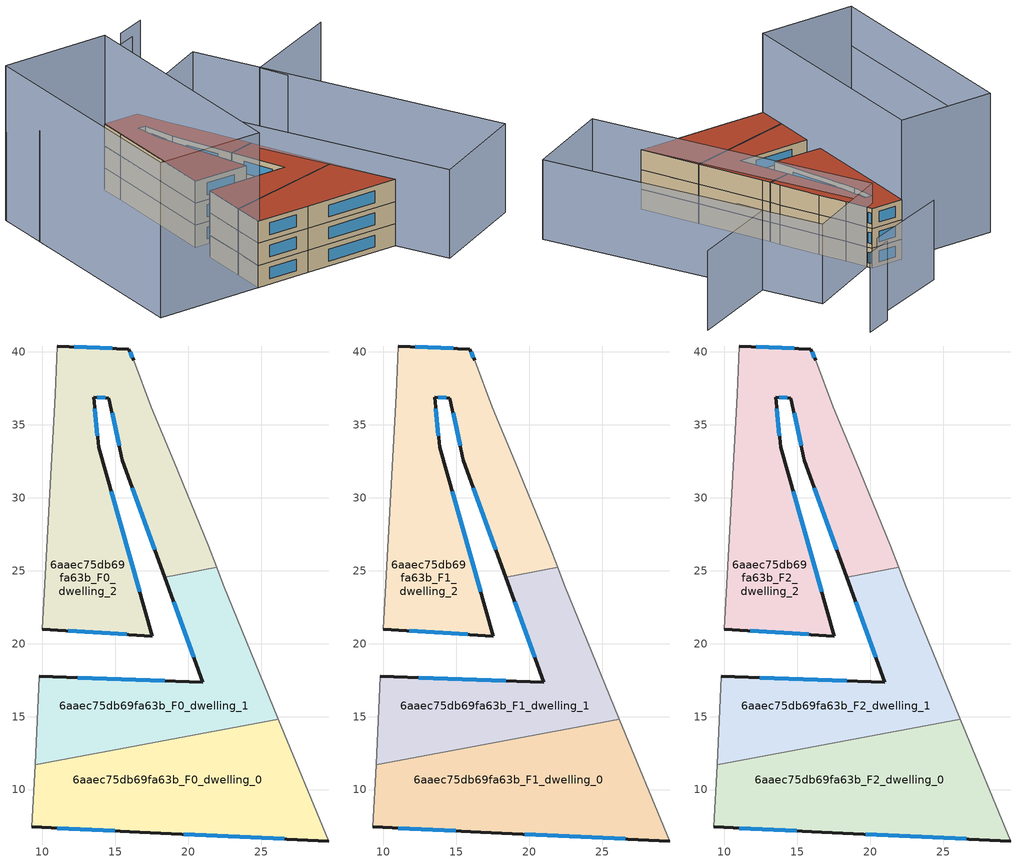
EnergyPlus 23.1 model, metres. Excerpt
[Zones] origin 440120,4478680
6aaec75db69fa63b_F0_dwelling_0
 floor ground (EU_floor_Construction): 26.19,14.82 29.62,6.48 16.68,7.08 9.29,7.45 9.51,11.69 z0
 wall outside (EU_wall_Construction): 9.29,7.45 16.68,7.08 29.62,6.48 z0:3
 wall adiabatic (EU_wall_Construction): 29.62,6.48 26.19,14.82 / 9.51,11.69 9.29,7.45 z0:3
 wall to 6aaec75db69fa63b_F0_dwelling_1 (EU_wall_Construction): 26.19,14.82 9.51,11.69 z0:3
 window (EU_Window_Construction): 19.71,6.94 26.59,6.62 / 11.02,7.36 14.95,7.17 z0.7:2.3
6aaec75db69fa63b_F0_dwelling_1
 floor ground (EU_floor_Construction): 22.4,24.04 26.19,14.82 9.51,11.69 9.81,17.76 21.01,17.37 18.4,24.55 21.96,25.22 z0
 wall outside (EU_wall_Construction): 18.4,24.55 21.01,17.37 9.81,17.76 z0:3
 wall adiabatic (EU_wall_Construction): 26.19,14.82 22.4,24.04 21.96,25.22 / 9.81,17.76 9.51,11.69 z0:3
 wall to 6aaec75db69fa63b_F0_dwelling_2 (EU_wall_Construction): 21.96,25.22 18.4,24.55 z0:3
 window (EU_Window_Construction): 18.39,17.46 12.43,17.67 / 19.01,22.87 20.4,19.05 z0.7:2.3
6aaec75db69fa63b_F0_dwelling_2
 floor ground (EU_floor_Construction): 16.26,39.41 17.47,36.2 19.04,32.42 21.38,26.76 21.96,25.22 18.4,24.55 15.5,32.55 14.57,36.81 13.54,36.89 13.86,33.46 17.54,20.52 10,20.99 10.88,37.08 11.03,40.39 15.94,40.19 z0
 wall outside (EU_wall_Construction): 10,20.99 17.54,20.52 13.86,33.46 13.54,36.89 14.57,36.81 15.5,32.55 18.4,24.55 / 16.26,39.41 15.94,40.19 11.03,40.39 z0:3
 wall adiabatic (EU_wall_Construction): 11.03,40.39 10.88,37.08 10,20.99 / 21.96,25.22 21.38,26.76 19.04,32.42 17.47,36.2 16.26,39.41 z0:3
 window (EU_Window_Construction): 16.68,23.55 14.72,30.43 / 11.77,20.88 15.77,20.63 / 14.79,40.24 12.18,40.35 / 16.18,39.59 16.01,40.01 / 16.18,30.68 17.72,26.43 / 14.78,35.82 15.28,33.55 / 13.78,36.87 14.33,36.83 / 13.79,34.26 13.62,36.08 z0.7:2.3
6aaec75db69fa63b_F1_dwelling_0
 floor to 6aaec75db69fa63b_F0_dwelling_0 (EU_floor_Construction): 26.19,14.82 29.62,6.48 16.68,7.08 9.29,7.45 9.51,11.69 z3
 wall outside (EU_wall_Construction): 9.29,7.45 16.68,7.08 29.62,6.48 z3:6
 wall adiabatic (EU_wall_Construction): 29.62,6.48 26.19,14.82 / 9.51,11.69 9.29,7.45 z3:6
 wall to 6aaec75db69fa63b_F1_dwelling_1 (EU_wall_Construction): 26.19,14.82 9.51,11.69 z3:6
 window (EU_Window_Construction): 19.71,6.94 26.59,6.62 / 11.02,7.36 14.95,7.17 z3.7:5.3
6aaec75db69fa63b_F1_dwelling_1
 floor to 6aaec75db69fa63b_F0_dwelling_1 (EU_floor_Construction): 22.4,24.04 26.19,14.82 9.51,11.69 9.81,17.76 21.01,17.37 18.4,24.55 21.96,25.22 z3
 wall outside (EU_wall_Construction): 18.4,24.55 21.01,17.37 9.81,17.76 z3:6
 wall adiabatic (EU_wall_Construction): 26.19,14.82 22.4,24.04 21.96,25.22 / 9.81,17.76 9.51,11.69 z3:6
 wall to 6aaec75db69fa63b_F1_dwelling_2 (EU_wall_Construction): 21.96,25.22 18.4,24.55 z3:6
 window (EU_Window_Construction): 18.39,17.46 12.43,17.67 / 19.01,22.87 20.4,19.05 z3.7:5.3
6aaec75db69fa63b_F1_dwelling_2
 floor to 6aaec75db69fa63b_F0_dwelling_2 (EU_floor_Construction): 16.26,39.41 17.47,36.2 19.04,32.42 21.38,26.76 21.96,25.22 18.4,24.55 15.5,32.55 14.57,36.81 13.54,36.89 13.86,33.46 17.54,20.52 10,20.99 10.88,37.08 11.03,40.39 15.94,40.19 z3
 wall outside (EU_wall_Construction): 10,20.99 17.54,20.52 13.86,33.46 13.54,36.89 14.57,36.81 15.5,32.55 18.4,24.55 / 16.26,39.41 15.94,40.19 11.03,40.39 z3:6
 wall adiabatic (EU_wall_Construction): 11.03,40.39 10.88,37.08 10,20.99 / 21.96,25.22 21.38,26.76 19.04,32.42 17.47,36.2 16.26,39.41 z3:6
 window (EU_Window_Construction): 16.68,23.55 14.72,30.43 / 11.77,20.88 15.77,20.63 / 14.79,40.24 12.18,40.35 / 16.18,39.59 16.01,40.01 / 16.18,30.68 17.72,26.43 / 14.78,35.82 15.28,33.55 / 13.78,36.87 14.33,36.83 / 13.79,34.26 13.62,36.08 z3.7:5.3
6aaec75db69fa63b_F2_dwelling_0
 floor to 6aaec75db69fa63b_F1_dwelling_0 (EU_floor_Construction): 26.19,14.82 29.62,6.48 16.68,7.08 9.29,7.45 9.51,11.69 z6
 wall outside (EU_wall_Construction): 9.29,7.45 16.68,7.08 29.62,6.48 z6:9
 wall adiabatic (EU_wall_Construction): 29.62,6.48 26.19,14.82 / 9.51,11.69 9.29,7.45 z6:9
 wall to 6aaec75db69fa63b_F2_dwelling_1 (EU_wall_Construction): 26.19,14.82 9.51,11.69 z6:9
 window (EU_Window_Construction): 19.71,6.94 26.59,6.62 / 11.02,7.36 14.95,7.17 z6.7:8.3
 roof outside (EU_roof_Construction): 29.62,6.48 26.19,14.82 9.51,11.69 9.29,7.45 16.68,7.08 z9
6aaec75db69fa63b_F2_dwelling_1
 floor to 6aaec75db69fa63b_F1_dwelling_1 (EU_floor_Construction): 22.4,24.04 26.19,14.82 9.51,11.69 9.81,17.76 21.01,17.37 18.4,24.55 21.96,25.22 z6
 wall outside (EU_wall_Construction): 18.4,24.55 21.01,17.37 9.81,17.76 z6:9
 wall adiabatic (EU_wall_Construction): 26.19,14.82 22.4,24.04 21.96,25.22 / 9.81,17.76 9.51,11.69 z6:9
 wall to 6aaec75db69fa63b_F2_dwelling_2 (EU_wall_Construction): 21.96,25.22 18.4,24.55 z6:9
 window (EU_Window_Construction): 18.39,17.46 12.43,17.67 / 19.01,22.87 20.4,19.05 z6.7:8.3
 roof outside (EU_roof_Construction): 26.19,14.82 22.4,24.04 21.96,25.22 18.4,24.55 21.01,17.37 9.81,17.76 9.51,11.69 z9
6aaec75db69fa63b_F2_dwelling_2
 floor to 6aaec75db69fa63b_F1_dwelling_2 (EU_floor_Construction): 16.26,39.41 17.47,36.2 19.04,32.42 21.38,26.76 21.96,25.22 18.4,24.55 15.5,32.55 14.57,36.81 13.54,36.89 13.86,33.46 17.54,20.52 10,20.99 10.88,37.08 11.03,40.39 15.94,40.19 z6
 wall outside (EU_wall_Construction): 10,20.99 17.54,20.52 13.86,33.46 13.54,36.89 14.57,36.81 15.5,32.55 18.4,24.55 / 16.26,39.41 15.94,40.19 11.03,40.39 z6:9
 wall adiabatic (EU_wall_Construction): 11.03,40.39 10.88,37.08 10,20.99 / 21.96,25.22 21.38,26.76 19.04,32.42 17.47,36.2 16.26,39.41 z6:9
 window (EU_Window_Construction): 16.68,23.55 14.72,30.43 / 11.77,20.88 15.77,20.63 / 14.79,40.24 12.18,40.35 / 16.18,39.59 16.01,40.01 / 16.18,30.68 17.72,26.43 / 14.78,35.82 15.28,33.55 / 13.78,36.87 14.33,36.83 / 13.79,34.26 13.62,36.08 z6.7:8.3
 roof outside (EU_roof_Construction): 17.54,20.52 13.86,33.46 13.54,36.89 14.57,36.81 15.5,32.55 18.4,24.55 21.96,25.22 21.38,26.76 19.04,32.42 17.47,36.2 16.26,39.41 15.94,40.19 11.03,40.39 10.88,37.08 10,20.99 z9
shading: -3.97,33.89 -5.15,8.12 z0:15; -5.22,8.12 -3.62,41.06 / -3.62,41.06 11.04,40.35 / 11.04,40.35 9.44,7.41 / 9.44,7.41 -5.22,8.12 z0:21; -3.62,41 -3.83,30.09 / 33.26,32.59 31.78,36.28 / 31.78,36.28 45.4,41.72 / 24.76,52.65 11.47,48.06 / 28.28,55.62 24.21,54.22 / 28.01,44.79 45.92,5.67 / 45.92,5.67 32.75,-0.36 / 32.75,-0.36 14.84,38.76 / 14.84,38.76 28.01,44.79 z0:12
[Building]
EU S2 Campaign: North Axis=0; Terrain=City; Solar Distribution=FullExterior
[Site:Location]
Madrid: Latitude=40.5; Longitude=-3.5; Time Zone=1; Elevation=609
[SizingPeriod:WeatherFileDays]
AnnualSizingPeriod: Begin Month=1; Begin Day of Month=1; End Month=12; End Day of Month=31; Day of Week for Start Day=Monday; Use Weather File Daylight Saving Period=No; Use Weather File Rain and Snow Indicators=No
[MATERIAL]
EU_InternalMass_Material: Roughness=MediumRough; Thickness=0.1; Conductivity=1; Density=1800; Specific Heat=900; Thermal Absorptance=0.9; Solar Absorptance=0.7; Visible Absorptance=0.7
[MATERIAL:NOMASS] Roughness=MediumRough; Thermal Absorptance=0.9; Solar Absorptance=0.7; Visible Absorptance=0.7
Name | Thermal Resistance
EU_wall_NoMass | 0.419739
EU_roof_NoMass | 0.352165
EU_floor_NoMass | 0.608284
[WINDOWMATERIAL:SIMPLEGLAZINGSYSTEM]
EU_Window_SimpleGlazing: UFactor=4.8352; Solar Heat Gain Coefficient=0.85; Visible Transmittance=0.85
[CONSTRUCTION]
EU_wall_Construction: EU_wall_NoMass
EU_roof_Construction: EU_roof_NoMass
EU_floor_Construction: EU_floor_NoMass
EU_InternalMass_Construction: EU_InternalMass_Material
EU_Window_Construction: EU_Window_SimpleGlazing
[ZONE] Type=1; Multiplier=1; Ceiling Height=autocalculate; Floor Area=autocalculate; Part of Total Floor Area=Yes
Name | Volume
6aaec75db69fa63b_F0_dwelling_0; 6aaec75db69fa63b_F1_dwelling_0; 6aaec75db69fa63b_F2_dwelling_0 | 355.06
6aaec75db69fa63b_F0_dwelling_1; 6aaec75db69fa63b_F1_dwelling_1; 6aaec75db69fa63b_F2_dwelling_1 | 295.175
6aaec75db69fa63b_F0_dwelling_2; 6aaec75db69fa63b_F1_dwelling_2; 6aaec75db69fa63b_F2_dwelling_2 | 414.916
[INTERNALMASS] Construction=EU_InternalMass_Construction
Name | Zone or ZoneList | Surface Area
6aaec75db69fa63b_F0_dwelling_0_EU_InternalMass | 6aaec75db69fa63b_F0_dwelling_0 | 118.353
6aaec75db69fa63b_F0_dwelling_1_EU_InternalMass | 6aaec75db69fa63b_F0_dwelling_1 | 98.3917
6aaec75db69fa63b_F0_dwelling_2_EU_InternalMass | 6aaec75db69fa63b_F0_dwelling_2 | 138.308
6aaec75db69fa63b_F1_dwelling_0_EU_InternalMass | 6aaec75db69fa63b_F1_dwelling_0 | 118.353
6aaec75db69fa63b_F1_dwelling_1_EU_InternalMass | 6aaec75db69fa63b_F1_dwelling_1 | 98.3917
6aaec75db69fa63b_F1_dwelling_2_EU_InternalMass | 6aaec75db69fa63b_F1_dwelling_2 | 138.308
6aaec75db69fa63b_F2_dwelling_0_EU_InternalMass | 6aaec75db69fa63b_F2_dwelling_0 | 118.353
6aaec75db69fa63b_F2_dwelling_1_EU_InternalMass | 6aaec75db69fa63b_F2_dwelling_1 | 98.3917
6aaec75db69fa63b_F2_dwelling_2_EU_InternalMass | 6aaec75db69fa63b_F2_dwelling_2 | 138.308
[OTHEREQUIPMENT] Fuel Type=Electricity; Design Level Calculation Method=Watts/Area; Power per Zone Floor Area=1; Fraction Latent=0; Fraction Radiant=0; Fraction Lost=0; Carbon Dioxide Generation Rate=0; EndUse Subcategory=EU_Step8_InternalGains
Name | Zone or ZoneList or Space or SpaceList | Schedule
EU_Step8_InternalGain_6aaec75db69fa63b_F0_dwelling_0_f000 | 6aaec75db69fa63b_F0_dwelling_0 | EU_Step8_GainSchedule_6aaec75db69fa63b_F0_dwelling_0_f000
EU_Step8_InternalGain_6aaec75db69fa63b_F0_dwelling_1_f000 | 6aaec75db69fa63b_F0_dwelling_1 | EU_Step8_GainSchedule_6aaec75db69fa63b_F0_dwelling_1_f000
EU_Step8_InternalGain_6aaec75db69fa63b_F0_dwelling_2_f000 | 6aaec75db69fa63b_F0_dwelling_2 | EU_Step8_GainSchedule_6aaec75db69fa63b_F0_dwelling_2_f000
EU_Step8_InternalGain_6aaec75db69fa63b_F1_dwelling_0_f000 | 6aaec75db69fa63b_F1_dwelling_0 | EU_Step8_GainSchedule_6aaec75db69fa63b_F1_dwelling_0_f000
EU_Step8_InternalGain_6aaec75db69fa63b_F1_dwelling_1_f000 | 6aaec75db69fa63b_F1_dwelling_1 | EU_Step8_GainSchedule_6aaec75db69fa63b_F1_dwelling_1_f000
EU_Step8_InternalGain_6aaec75db69fa63b_F1_dwelling_2_f000 | 6aaec75db69fa63b_F1_dwelling_2 | EU_Step8_GainSchedule_6aaec75db69fa63b_F1_dwelling_2_f000
EU_Step8_InternalGain_6aaec75db69fa63b_F2_dwelling_0_f000 | 6aaec75db69fa63b_F2_dwelling_0 | EU_Step8_GainSchedule_6aaec75db69fa63b_F2_dwelling_0_f000
EU_Step8_InternalGain_6aaec75db69fa63b_F2_dwelling_1_f000 | 6aaec75db69fa63b_F2_dwelling_1 | EU_Step8_GainSchedule_6aaec75db69fa63b_F2_dwelling_1_f000
EU_Step8_InternalGain_6aaec75db69fa63b_F2_dwelling_2_f000 | 6aaec75db69fa63b_F2_dwelling_2 | EU_Step8_GainSchedule_6aaec75db69fa63b_F2_dwelling_2_f000
[ZONEVENTILATION:DESIGNFLOWRATE] Schedule=EU_AlwaysOn; Design Flow Rate Calculation Method=AirChanges/Hour; Air Changes per Hour=0.703302; Ventilation Type=Natural; Fan Pressure Rise=0; Fan Total Efficiency=1; Constant Term Coefficient=1; Temperature Term Coefficient=0; Velocity Term Coefficient=0; Velocity Squared Term Coefficient=0; Minimum Indoor Temperature=-100; Maximum Indoor Temperature=100; Delta Temperature=-100; Minimum Outdoor Temperature=-100; Maximum Outdoor Temperature=100; Maximum Wind Speed=40
Name | Zone or ZoneList or Space or SpaceList
EU_ConstantAir_6aaec75db69fa63b_F0_dwelling_0 | 6aaec75db69fa63b_F0_dwelling_0
EU_ConstantAir_6aaec75db69fa63b_F0_dwelling_1 | 6aaec75db69fa63b_F0_dwelling_1
EU_ConstantAir_6aaec75db69fa63b_F0_dwelling_2 | 6aaec75db69fa63b_F0_dwelling_2
EU_ConstantAir_6aaec75db69fa63b_F1_dwelling_0 | 6aaec75db69fa63b_F1_dwelling_0
EU_ConstantAir_6aaec75db69fa63b_F1_dwelling_1 | 6aaec75db69fa63b_F1_dwelling_1
EU_ConstantAir_6aaec75db69fa63b_F1_dwelling_2 | 6aaec75db69fa63b_F1_dwelling_2
EU_ConstantAir_6aaec75db69fa63b_F2_dwelling_0 | 6aaec75db69fa63b_F2_dwelling_0
EU_ConstantAir_6aaec75db69fa63b_F2_dwelling_1 | 6aaec75db69fa63b_F2_dwelling_1
EU_ConstantAir_6aaec75db69fa63b_F2_dwelling_2 | 6aaec75db69fa63b_F2_dwelling_2
[HVACTEMPLATE:THERMOSTAT] Constant Heating Setpoint=20; Constant Cooling Setpoint=50
EU_HeatOnly_6aaec75db69fa63b_F0_dwelling_0; EU_HeatOnly_6aaec75db69fa63b_F0_dwelling_1; EU_HeatOnly_6aaec75db69fa63b_F0_dwelling_2; EU_HeatOnly_6aaec75db69fa63b_F1_dwelling_0; EU_HeatOnly_6aaec75db69fa63b_F1_dwelling_1; EU_HeatOnly_6aaec75db69fa63b_F1_dwelling_2; EU_HeatOnly_6aaec75db69fa63b_F2_dwelling_0; EU_HeatOnly_6aaec75db69fa63b_F2_dwelling_1; EU_HeatOnly_6aaec75db69fa63b_F2_dwelling_2
[HVACTEMPLATE:ZONE:IDEALLOADSAIRSYSTEM] System Availability Schedule=EU_AlwaysOn; Maximum Heating Supply Air Temperature=50; Minimum Cooling Supply Air Temperature=13; Maximum Heating Supply Air Humidity Ratio=0.0156; Minimum Cooling Supply Air Humidity Ratio=0.0077; Heating Limit=NoLimit; Cooling Limit=NoLimit; Heating Availability Schedule=EU_AlwaysOn; Cooling Availability Schedule=EU_CoolingOff; Dehumidification Control Type=ConstantSensibleHeatRatio; Cooling Sensible Heat Ratio=0.7; Dehumidification Setpoint=60; Humidification Control Type=None; Humidification Setpoint=30; Outdoor Air Method=None; Outdoor Air Flow Rate per Person=0.00944; Outdoor Air Flow Rate per Zone Floor Area=0; Outdoor Air Flow Rate per Zone=0; Demand Controlled Ventilation Type=None; Outdoor Air Economizer Type=NoEconomizer; Heat Recovery Type=None; Sensible Heat Recovery Effectiveness=0.7; Latent Heat Recovery Effectiveness=0.65
Name | Template Thermostat
6aaec75db69fa63b_F0_dwelling_0 | EU_HeatOnly_6aaec75db69fa63b_F0_dwelling_0
6aaec75db69fa63b_F0_dwelling_1 | EU_HeatOnly_6aaec75db69fa63b_F0_dwelling_1
6aaec75db69fa63b_F0_dwelling_2 | EU_HeatOnly_6aaec75db69fa63b_F0_dwelling_2
6aaec75db69fa63b_F1_dwelling_0 | EU_HeatOnly_6aaec75db69fa63b_F1_dwelling_0
6aaec75db69fa63b_F1_dwelling_1 | EU_HeatOnly_6aaec75db69fa63b_F1_dwelling_1
6aaec75db69fa63b_F1_dwelling_2 | EU_HeatOnly_6aaec75db69fa63b_F1_dwelling_2
6aaec75db69fa63b_F2_dwelling_0 | EU_HeatOnly_6aaec75db69fa63b_F2_dwelling_0
6aaec75db69fa63b_F2_dwelling_1 | EU_HeatOnly_6aaec75db69fa63b_F2_dwelling_1
6aaec75db69fa63b_F2_dwelling_2 | EU_HeatOnly_6aaec75db69fa63b_F2_dwelling_2
[SIZING:ZONE] Zone Cooling Design Supply Air Temperature Input Method=SupplyAirTemperature; Zone Cooling Design Supply Air Temperature=13; Zone Heating Design Supply Air Temperature Input Method=SupplyAirTemperature; Zone Heating Design Supply Air Temperature=50; Zone Cooling Design Supply Air Humidity Ratio=0.008; Zone Heating Design Supply Air Humidity Ratio=0.008; Cooling Design Air Flow Method=DesignDay; Cooling Design Air Flow Rate=0; Cooling Minimum Air Flow per Zone Floor Area=0.000762; Cooling Minimum Air Flow=0; Cooling Minimum Air Flow Fraction=0.2; Heating Design Air Flow Method=DesignDay; Heating Design Air Flow Rate=0; Heating Maximum Air Flow per Zone Floor Area=0.002032; Heating Maximum Air Flow=0.141576; Heating Maximum Air Flow Fraction=0.3; Account for Dedicated Outdoor Air System=No; Dedicated Outdoor Air System Control Strategy=NeutralSupplyAir; Dedicated Outdoor Air Low Setpoint Temperature for Design=autosize; Dedicated Outdoor Air High Setpoint Temperature for Design=autosize; Zone Load Sizing Method=Sensible Load Only No Latent Load; Zone Latent Cooling Design Supply Air Humidity Ratio Input Method=HumidityRatioDifference; Zone Cooling Design Supply Air Humidity Ratio Difference=0.005; Zone Latent Heating Design Supply Air Humidity Ratio Input Method=HumidityRatioDifference; Zone Humidification Design Supply Air Humidity Ratio Difference=0.005
6aaec75db69fa63b_F0_dwelling_0; 6aaec75db69fa63b_F0_dwelling_1; 6aaec75db69fa63b_F0_dwelling_2; 6aaec75db69fa63b_F1_dwelling_0; 6aaec75db69fa63b_F1_dwelling_1; 6aaec75db69fa63b_F1_dwelling_2; 6aaec75db69fa63b_F2_dwelling_0; 6aaec75db69fa63b_F2_dwelling_1; 6aaec75db69fa63b_F2_dwelling_2
[SCHEDULE:CONSTANT]
Name | Hourly Value
EU_AlwaysOn | 1
EU_CoolingOff | 0
[SCHEDULE:FILE] Column Number=1; Rows to Skip at Top=0; Number of Hours of Data=8760; Column Separator=Comma; Interpolate to Timestep=No; Minutes per Item=60; Adjust Schedule for Daylight Savings=Yes
Name | File
EU_Step8_GainSchedule_6aaec75db69fa63b_F0_dwelling_0_f000 | ../../schedules/6aaec75db69fa63b/6aaec75db69fa63b_F0_dwelling_0_f000_gain.csv
EU_Step8_GainSchedule_6aaec75db69fa63b_F0_dwelling_1_f000 | ../../schedules/6aaec75db69fa63b/6aaec75db69fa63b_F0_dwelling_1_f000_gain.csv
EU_Step8_GainSchedule_6aaec75db69fa63b_F0_dwelling_2_f000 | ../../schedules/6aaec75db69fa63b/6aaec75db69fa63b_F0_dwelling_2_f000_gain.csv
EU_Step8_GainSchedule_6aaec75db69fa63b_F1_dwelling_0_f000 | ../../schedules/6aaec75db69fa63b/6aaec75db69fa63b_F1_dwelling_0_f000_gain.csv
EU_Step8_GainSchedule_6aaec75db69fa63b_F1_dwelling_1_f000 | ../../schedules/6aaec75db69fa63b/6aaec75db69fa63b_F1_dwelling_1_f000_gain.csv
EU_Step8_GainSchedule_6aaec75db69fa63b_F1_dwelling_2_f000 | ../../schedules/6aaec75db69fa63b/6aaec75db69fa63b_F1_dwelling_2_f000_gain.csv
EU_Step8_GainSchedule_6aaec75db69fa63b_F2_dwelling_0_f000 | ../../schedules/6aaec75db69fa63b/6aaec75db69fa63b_F2_dwelling_0_f000_gain.csv
EU_Step8_GainSchedule_6aaec75db69fa63b_F2_dwelling_1_f000 | ../../schedules/6aaec75db69fa63b/6aaec75db69fa63b_F2_dwelling_1_f000_gain.csv
EU_Step8_GainSchedule_6aaec75db69fa63b_F2_dwelling_2_f000 | ../../schedules/6aaec75db69fa63b/6aaec75db69fa63b_F2_dwelling_2_f000_gain.csv
